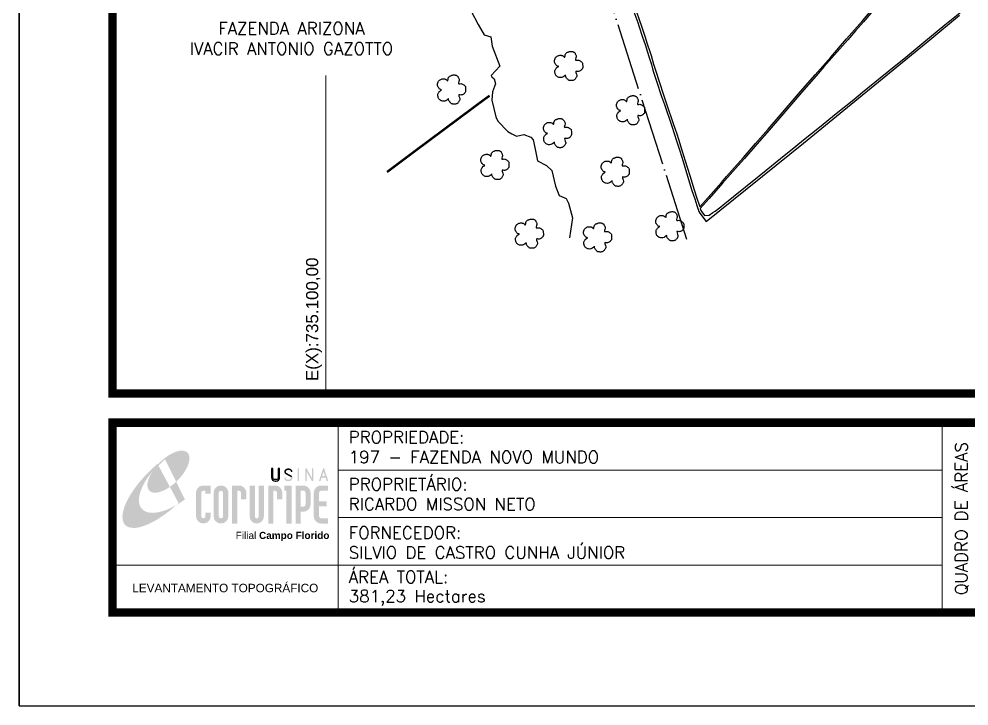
# Model space of a CAD drawing. Extents: x 734443 to 738643, y 7814514 to 7820454.
# Drawn here: x 734443 to 736477, y 7814514 to 7815985 of the extents above; entities that cross this region are included whole.
import ezdxf
from ezdxf.enums import TextEntityAlignment as Align

# ---------------------------------------------------------------- set-up
doc = ezdxf.new("R2010")
doc.units = 0
for name, pattern in [('CONTINUO', [0]), ('LIN0', [0]), ('TAPUME', [169.2, 144, -12.6, 0, -12.6])]:
    doc.linetypes.add(name, pattern=pattern)
for name, color, linetype in [('0114000197', 1, 'Continuous'), ('0114000197005', 5, 'Continuous'), ('0114000197006', 5, 'Continuous'), ('_SIMBOLO ARVORE', 118, 'Continuous'), ('CERCA', 7, 'CERCA_TopoEVN'), ("CURSO_D'ÁGUA", 174, 'Continuous'), ('MARGEM', 7, 'CONTINUO'), ('REDE_DE_LUZ', 6, 'CONTINUO'), ('TEXTO CONFRONTANTES', 7, 'Continuous'), ('TG', 7, 'Continuous')]:
    doc.layers.add(name, color=color, linetype=linetype)
doc.layers.add('MALHA', color=8, linetype='Continuous', lineweight=9)
doc.styles.add('ARIAL', font='arial.ttf')
doc.styles.add('Simplex', font='simplex.shx', dxfattribs={"height": 20})
doc.styles.get("Standard").update_dxf_attribs({"font": 'arial.ttf'})
doc.linetypes.add('CERCA_TopoEVN', pattern='A,0.5,-0.2,["X",Standard,S=0.1,R=0,X=-0.1,Y=-0.05],-0.2', length=0.9)

# ---------------------------------------------------------------- blocks, each defined once
blk = doc.blocks.new('A$C78F83FB3')
at = {"layer": 'MARGEM'}
h = blk.add_hatch(color=20, dxfattribs=at)
edge = h.paths.add_edge_path()
edge.add_ellipse((19.49, 23.77), major_axis=(-6.68, -6.67), ratio=0.469426, start_angle=292.7328, end_angle=601.2579)
edge.add_ellipse((22.83, 22.05), major_axis=(12.64, 11.29), ratio=0.457614, start_angle=79.9069, end_angle=107.9139)
edge = h.paths.add_edge_path()
edge.add_ellipse((18.28, 18.7), major_axis=(13.95, 13.59), ratio=0.386848, start_angle=63.9612, end_angle=264.5993)
edge.add_ellipse((22.83, 22.05), major_axis=(12.64, 11.29), ratio=0.457614, start_angle=107.9139, end_angle=245.1182, ccw=False)
edge.add_ellipse((19.49, 23.77), major_axis=(-6.68, -6.67), ratio=0.469426, start_angle=241.2579, end_angle=292.7328, ccw=False)
for color, points in [(20, [(15.46, 26.12), (14.17, 24.81), (14.06, 24.24), (14.39, 23.97), (14.67, 24.54), (19.47, 29.32), (18.48, 28.66), (17.31, 27.78)]), (7, [(58.42, 24.9), (57.9, 24.9), (57.9, 21.73, -0.414214), (57.15, 20.98), (56.84, 20.98, -0.414214), (56.09, 21.73), (56.09, 24.9), (55.57, 24.9), (55.57, 21.73, 0.414214), (56.84, 20.46), (57.15, 20.46, 0.414214), (58.42, 21.73)]), (7, [(61.7, 24.9), (61.23, 24.9, 0.396318), (60.04, 23.78), (60.04, 23.72, 0.151912), (60.39, 22.97), (60.46, 22.92), (62.18, 22), (62.85, 21.83, 0.12407), (62.51, 22.42), (60.75, 23.36, -0.13192), (60.56, 23.77, -0.385578), (61.23, 24.37), (61.7, 24.37, -0.414214), (62.37, 23.7), (62.89, 23.7, 0.414214)]), (7, [(62.37, 23.7), (62.89, 23.7, 0.414214), (61.7, 24.9), (61.23, 24.9, 0.396318), (60.04, 23.78), (60.04, 23.72, 0.151912), (60.39, 22.97), (60.46, 22.92), (62.18, 22), (62.18, 22, -0.131921), (62.37, 21.59, -0.385578), (61.7, 20.98), (61.23, 20.98, -0.414214), (60.56, 21.65), (60.04, 21.65, 0.414214), (61.23, 20.46), (61.7, 20.46, 0.402546), (62.89, 21.61, 0.165292), (62.51, 22.42), (60.75, 23.36, -0.13192), (60.56, 23.77, -0.385578), (61.23, 24.37), (61.7, 24.37, -0.414214)]), (7, [(30.97, 12.46), (29.13, 12.46), (29.13, 8.21, 1), (34.29, 8.21), (34.29, 9.41), (32.45, 9.41), (32.45, 8.21, -1), (30.97, 8.21)])]:
    blk.add_hatch(color=color, dxfattribs=at).paths.add_polyline_path(points)
h = blk.add_hatch(color=7, dxfattribs=at)
h.paths.add_polyline_path([(65.24, 24.9), (64.72, 24.9), (64.72, 20.46), (65.24, 20.46)])
h.paths.add_polyline_path([(67.38, 20.46), (67.9, 20.46), (67.9, 23.74), (69.74, 20.46), (70.23, 20.46), (70.23, 24.9), (69.71, 24.9), (69.71, 21.58), (67.85, 24.9), (67.38, 24.9)])
h.paths.add_polyline_path([(72.17, 20.46), (72.72, 20.46), (73.14, 21.73), (74.49, 21.73), (74.9, 20.46), (75.45, 20.46), (74, 24.9), (73.62, 24.9)])
h.paths.add_polyline_path([(73.81, 23.8), (74.32, 22.25), (73.31, 22.25)], flags=16)
h = blk.add_hatch(color=7, dxfattribs=at)
h.paths.add_polyline_path([(31.71, 18.93, 0.414214), (29.13, 16.35), (29.13, 12.46), (30.97, 12.46), (30.97, 16.35, -0.414214), (31.71, 17.09), (32.45, 17.09), (32.45, 16.02), (34.29, 16.02), (34.29, 18.93)])
h.paths.add_polyline_path([(44.15, 17.09, -0.414214), (44.89, 16.35), (44.89, 14.1), (46.72, 14.1), (46.72, 16.17, 0.433937), (44.15, 18.93), (41.77, 18.93), (41.77, 12.46), (43.61, 12.46), (43.61, 17.09)])
h.paths.add_polyline_path([(43.61, 12.46), (41.77, 12.46), (41.77, 5.62), (43.61, 5.62)])
h.paths.add_polyline_path([(47.92, 12.46), (49.75, 12.46), (49.75, 18.93), (47.92, 18.93)])
h.paths.add_polyline_path([(52.91, 18.93), (51.08, 18.93), (51.08, 12.46), (52.91, 12.46)])
h.paths.add_polyline_path([(51.08, 8.12, -1), (49.75, 8.12), (49.75, 12.46), (47.92, 12.46), (47.92, 8.12, 1), (52.91, 8.12), (52.91, 12.46), (51.08, 12.46)])
h.paths.add_polyline_path([(54.41, 12.46), (56.25, 12.46), (56.25, 17.09), (56.79, 17.09, -0.414214), (57.53, 16.35), (57.53, 14.1), (59.36, 14.1), (59.36, 16.17, 0.433937), (56.79, 18.93), (54.41, 18.93)])
h.paths.add_polyline_path([(56.25, 12.46), (54.41, 12.46), (54.41, 5.62), (56.25, 5.62)])
h.paths.add_polyline_path([(60.73, 12.46), (62.58, 12.46), (62.58, 18.93), (60.02, 18.93), (60.02, 17.08), (60.73, 17.08)])
h.paths.add_polyline_path([(62.58, 12.46), (60.73, 12.46), (60.73, 5.62), (62.58, 5.62)])
h.paths.add_polyline_path([(64.06, 12.46), (65.82, 12.46), (65.82, 17.17), (66.66, 17.17, -0.450417), (67.48, 16.25), (67.48, 12.46), (69.24, 12.46, 0.002307), (69.24, 12.48, 0.005282), (69.23, 12.54, -0.000938), (69.23, 12.53), (69.23, 16.17, 0.433937), (66.66, 18.93), (64.06, 18.93)])
h.paths.add_polyline_path([(64.06, 5.62), (65.82, 5.62), (65.82, 9.77), (66.66, 9.77, 0.426056), (69.24, 12.46), (67.48, 12.46), (67.48, 12.45, -0.450417), (66.66, 11.53), (65.82, 11.53), (65.82, 12.46), (64.06, 12.46)])
h.paths.add_polyline_path([(70.37, 12.46), (74.87, 12.46), (74.87, 13.44), (72.21, 13.44), (72.21, 16.35, -0.414214), (72.95, 17.09), (75.38, 17.09), (75.38, 18.93), (72.95, 18.93, 0.414214), (70.37, 16.35)])
h.paths.add_polyline_path([(72.21, 11.62), (74.87, 11.62), (74.87, 12.46), (70.37, 12.46), (70.37, 8.21, 0.414214), (72.95, 5.62), (75.38, 5.62), (75.38, 7.47), (72.95, 7.47, -0.414214), (72.21, 8.21)])
h = blk.add_hatch(color=7, dxfattribs=at)
h.paths.add_polyline_path([(35.29, 16.35), (35.29, 8.21, 1), (40.46, 8.21, 0.016978), (40.45, 8.38), (40.45, 16.17, 0.433937), (37.88, 18.93), (37.87, 18.93, 0.41391)])
h.paths.add_polyline_path([(38.62, 16.35), (38.62, 8.21, -1), (37.13, 8.21), (37.13, 16.35, -1)], flags=16)
at = {"layer": 'MARGEM', "color": 7}
blk.add_lwpolyline([(58.42, 24.9), (57.9, 24.9), (57.9, 21.73, -0.414214), (57.15, 20.98), (56.84, 20.98, -0.414214), (56.09, 21.73), (56.09, 24.9), (55.57, 24.9), (55.57, 21.73, 0.414214), (56.84, 20.46), (57.15, 20.46, 0.414214), (58.42, 21.73), (58.42, 24.9)], format="xyb", close=True, dxfattribs=at)
at = {"layer": 'MARGEM', "color": 252, "insert": (43.05, 2.72), "char_height": 2.5, "width": 33.0271, "attachment_point": 1, "style": 'ARIAL'}
blk.add_mtext('Filial {\\fArial|b1|i0|c0|p34;Campo Florido}', dxfattribs=at)
blk = doc.blocks.new('CDCDC')
at = {"layer": 'TG', "color": 94, "linetype": 'CONTINUO'}
blk.add_polyline3d([(738041.3, 7816456.9, 0), (738039.9, 7816455.5, 0), (738038, 7816453.9, 0), (738035.9, 7816452.4, 0), (738033.6, 7816451.7, 0), (738031.3, 7816451.5, 0), (738029.1, 7816451.6, 0), (738027.2, 7816452, 0), (738025.6, 7816452.6, 0), (738024.2, 7816453.5, 0), (738022.8, 7816454.5, 0), (738021.7, 7816455.7, 0), (738020.7, 7816456.9, 0), (738020, 7816458.1, 0), (738019.6, 7816459.4, 0), (738019.3, 7816460.8, 0), (738018.9, 7816462.7, 0), (738018.8, 7816464.7, 0), (738018.9, 7816466.6, 0), (738019.3, 7816468, 0), (738020, 7816469.2, 0), (738020.7, 7816470.2, 0), (738021.3, 7816471.2, 0), (738021.9, 7816472.1, 0), (738022.7, 7816472.9, 0), (738024.2, 7816473.9, 0), (738025.7, 7816474.8, 0), (738026.7, 7816475.6, 0), (738026.2, 7816475.9, 0), (738025.3, 7816476.2, 0), (738024.2, 7816476.4, 0), (738023.3, 7816476.9, 0), (738022.5, 7816477.6, 0), (738021.7, 7816478.5, 0), (738020.6, 7816479.8, 0), (738019.6, 7816481.4, 0), (738018.7, 7816483.1, 0), (738018.3, 7816484.8, 0), (738018.1, 7816486.7, 0), (738018.2, 7816488.6, 0), (738018.8, 7816490.6, 0), (738019.5, 7816492.6, 0), (738020.3, 7816494.3, 0), (738021, 7816495.2, 0), (738021.7, 7816495.8, 0), (738022.5, 7816496.3, 0), (738023.8, 7816497.2, 0), (738025.1, 7816498.1, 0), (738026.6, 7816498.8, 0), (738028, 7816499.1, 0), (738029.5, 7816499.3, 0), (738030.8, 7816499.3, 0), (738032, 7816499.3, 0), (738033.2, 7816499.1, 0), (738034.2, 7816498.9, 0), (738035.1, 7816498.6, 0), (738036, 7816498.2, 0), (738036.9, 7816497.6, 0), (738038, 7816496.5, 0), (738039, 7816495.5, 0), (738039.8, 7816495, 0), (738040.3, 7816496.3, 0), (738040.5, 7816498.1, 0), (738040.7, 7816500, 0), (738040.9, 7816500.8, 0), (738041.1, 7816501.4, 0), (738041.5, 7816502, 0), (738042, 7816503, 0), (738042.8, 7816503.9, 0), (738043.6, 7816504.8, 0), (738044.7, 7816505.3, 0), (738045.8, 7816505.7, 0), (738046.9, 7816506, 0), (738048, 7816506.5, 0), (738049, 7816507, 0), (738050.1, 7816507.4, 0), (738051.3, 7816507.6, 0), (738052.5, 7816507.7, 0), (738053.7, 7816507.7, 0), (738054.9, 7816507.7, 0), (738056, 7816507.5, 0), (738057.1, 7816507.2, 0), (738058.1, 7816506.9, 0), (738059, 7816506.4, 0), (738059.8, 7816505.8, 0), (738060.6, 7816505.2, 0), (738061.3, 7816504.4, 0), (738061.9, 7816503.6, 0), (738062.5, 7816502.5, 0), (738063.2, 7816501.3, 0), (738063.7, 7816500, 0), (738064.1, 7816498.9, 0), (738064.3, 7816497.6, 0), (738064.4, 7816496.1, 0), (738063.7, 7816493.6, 0), (738063, 7816491.1, 0), (738062.7, 7816489.1, 0), (738064, 7816488.7, 0), (738065.8, 7816488.9, 0), (738067.7, 7816489.2, 0), (738069.1, 7816489, 0), (738070.4, 7816488.7, 0), (738071.7, 7816488.2, 0), (738073.1, 7816487.3, 0), (738074.4, 7816486.2, 0), (738075.6, 7816485.2, 0), (738076.4, 7816484.7, 0), (738077.2, 7816484, 0), (738077.7, 7816482.7, 0), (738078.1, 7816479.7, 0), (738078.3, 7816476.3, 0), (738078.3, 7816473.1, 0), (738077.7, 7816471.2, 0), (738076.9, 7816469.8, 0), (738075.9, 7816468.8, 0), (738075, 7816467.6, 0), (738073.9, 7816466.7, 0), (738072.7, 7816465.9, 0), (738071.2, 7816465.3, 0), (738069.5, 7816464.8, 0), (738067.8, 7816464.6, 0), (738066, 7816465, 0), (738064.5, 7816465.3, 0), (738063.5, 7816464.9, 0), (738064, 7816462.3, 0), (738064.9, 7816459.1, 0), (738065.8, 7816455.9, 0), (738065.7, 7816454.3, 0), (738065.3, 7816453.1, 0), (738064.7, 7816452.1, 0), (738063.9, 7816450.8, 0), (738063.1, 7816449.5, 0), (738062.1, 7816448.4, 0), (738061.2, 7816447.5, 0), (738060.3, 7816446.7, 0), (738059.2, 7816446.1, 0), (738057.9, 7816445.6, 0), (738056.6, 7816445.3, 0), (738055.2, 7816445.1, 0), (738053.8, 7816445.1, 0), (738052.4, 7816445.2, 0), (738051.1, 7816445.4, 0), (738050.1, 7816445.5, 0), (738049.1, 7816445.7, 0), (738048.1, 7816446.2, 0), (738046.9, 7816447.2, 0), (738045.7, 7816448.4, 0), (738044.6, 7816449.6, 0), (738043.7, 7816450.6, 0), (738042.9, 7816451.6, 0), (738042.2, 7816452.7, 0), (738041.9, 7816454.4, 0), (738041.7, 7816456, 0), (738041.5, 7816457.4, 0)], dxfattribs=at)

msp = doc.modelspace()

# ---------------------------------------------------------------- linework, layer by layer
at = {"layer": '0114000197', "linetype": 'Continuous', "flags": 128}
msp.add_lwpolyline([(735760, 7816000.8), (735768.2, 7815978), (735770.7, 7815970.4), (735778.6, 7815946.6), (735783.8, 7815930.5), (735788.9, 7815914.1), (735791.9, 7815905.2), (735797.2, 7815887.4), (735799.7, 7815878.4), (735802.4, 7815869.4), (735808.4, 7815852), (735819.3, 7815819.5), (735825.1, 7815802.2), (735840.2, 7815757.8), (735846.8, 7815738), (735850.5, 7815726.3), (735857.9, 7815703), (735861.5, 7815691.4), (735865, 7815680.3), (735874.5, 7815648.8), (735884.1, 7815618.2), (735890, 7815600), (735894.7, 7815585.6), (735897.4, 7815577.7), (735898.4, 7815574.7), (735899, 7815573.1), (735901.3, 7815569.3), (735914.9, 7815551.8), (736122.7, 7815719.1), (736393.4, 7815940.3), (736457, 7815993.6)], dxfattribs=at)
at = {"layer": '0114000197005', "linetype": 'CONTINUO'}
msp.add_lwpolyline([(735764.7, 7816002.6), (735772.9, 7815979.6), (735775.4, 7815972), (735783.4, 7815948.2), (735788.6, 7815932), (735793.7, 7815915.7), (735796.6, 7815906.7), (735802, 7815888.8), (735804.5, 7815879.8), (735807.2, 7815871), (735813.2, 7815853.6), (735824.1, 7815821), (735829.9, 7815803.8), (735844.9, 7815759.4), (735851.5, 7815739.5), (735855.3, 7815727.8), (735862.7, 7815704.5), (735866.3, 7815692.9), (735869.8, 7815681.7), (735879.3, 7815650.2), (735888.8, 7815619.7), (735894.7, 7815601.5), (735899.4, 7815587.2), (735900.9, 7815582.9), (735900.9, 7815582.9), (735918.7, 7815602.8), (735947.4, 7815635.4), (735958.2, 7815647.7), (735981.1, 7815673.6), (735994.2, 7815688.7), (736020.4, 7815718.9), (736047.2, 7815749.3), (736073.6, 7815779.9), (736116.7, 7815829.6), (736148.2, 7815865.7), (736164.5, 7815884.4), (736181.4, 7815903.7), (736215.2, 7815942.6), (736232.1, 7815962.1), (736248.9, 7815981.4), (736265.7, 7816000.4)], dxfattribs=at)
at = {"layer": '0114000197006', "linetype": 'CONTINUO'}
msp.add_lwpolyline([(736267.9, 7815998.4), (736251.2, 7815979.4), (736234.4, 7815960.1), (736217.5, 7815940.6), (736183.7, 7815901.8), (736166.8, 7815882.5), (736150.4, 7815863.8), (736118.9, 7815827.6), (736075.9, 7815777.9), (736049.5, 7815747.4), (736022.7, 7815717), (735996.4, 7815686.7), (735983.4, 7815671.7), (735960.5, 7815645.7), (735949.7, 7815633.4), (735921, 7815600.9), (735902, 7815579.6), (735902, 7815579.6), (735903.5, 7815575.2), (735905.4, 7815572.2), (735911.3, 7815564.6), (735920.8, 7815565.3), (735929, 7815570.6), (735933.6, 7815573.7), (735945.9, 7815583.4), (735951, 7815587.6), (735961.6, 7815596), (735973.2, 7815605.4), (735998.7, 7815626), (736027.8, 7815649.3), (736042.8, 7815661.4), (736073.7, 7815686.2), (736106.2, 7815712.9), (736122.9, 7815726.3), (736157, 7815753.6), (736192.9, 7815782.8), (736230.5, 7815813), (736249.5, 7815828.3), (736286.9, 7815859.4), (736305.4, 7815874.4), (736341.7, 7815903.6), (736376.2, 7815932), (736393, 7815945.7), (736425.7, 7815972.4), (736461, 7816001.4)], dxfattribs=at)
at = {"layer": 'CERCA', "color": 54, "ltscale": 200, "const_width": 5}
msp.add_lwpolyline([(735450.9, 7815820.9), (735439.6, 7815812.9), (735279.3, 7815693.6), (735231.4, 7815657.6)], dxfattribs=at)
at = {"layer": "CURSO_D'ÁGUA", "color": 174, "linetype": 'CONTINUO'}
msp.add_lwpolyline([(735411.5, 7816002), (735426.3, 7815973.7), (735439.4, 7815951.3), (735453.6, 7815947.1), (735456.7, 7815927), (735473, 7815884.4), (735454.5, 7815864.2), (735456, 7815861.2), (735460.4, 7815856.9), (735463.9, 7815846.1), (735457.5, 7815829.1), (735455.8, 7815811.1), (735464.1, 7815775.5), (735468.5, 7815766.6), (735489.7, 7815744.6), (735498.8, 7815739.2), (735508.5, 7815734.2), (735523.9, 7815737.7), (735539, 7815732.4), (735544.5, 7815726.3), (735547.9, 7815710.1), (735553.2, 7815681.3), (735573.1, 7815671.6), (735584, 7815661), (735592.3, 7815627.4), (735600.2, 7815607.2), (735614.7, 7815600.9), (735619.9, 7815590.8), (735628.3, 7815559.2), (735622.1, 7815516.5)], dxfattribs=at)
at = {"layer": 'MALHA', "linetype": 'Continuous', "flags": 128}
msp.add_lwpolyline([(735100, 7815183.3), (735100, 7815864.4)], dxfattribs=at)
at = {"layer": 'MARGEM', "color": 174, "linetype": 'LIN0'}
msp.add_line((734443.5, 7814514.5), (734443.5, 7820454.5), dxfattribs=at)
at = {"layer": 'MARGEM', "color": 174, "linetype": 'LIN0', "flags": 128}
msp.add_lwpolyline([(738643.5, 7814514.5), (738643.5, 7820454.5), (734443.5, 7820454.5), (734443.5, 7814514.5)], close=True, dxfattribs=at)
at = {"layer": 'MARGEM', "color": 174, "linetype": 'LIN0', "const_width": 18.2, "flags": 128}
for points in [[(738443.5, 7815183.3), (738443.5, 7820254.5), (734643.5, 7820254.5), (734643.5, 7815183.3)], [(734643.5, 7815121.1), (738443.5, 7815121.1), (738443.5, 7814714.5), (734643.5, 7814714.5)]]:
    msp.add_lwpolyline(points, close=True, dxfattribs=at)
at = {"layer": 'MARGEM', "color": 174, "linetype": 'LIN0', "flags": 128}
for points, const_width in [([(735126.7, 7815121.1), (735126.7, 7814714.5)], 2.02), ([(735126.7, 7815121.1), (735126.7, 7814718.2)], 2), ([(736419.7, 7815121.1), (736419.7, 7814719.5)], 2.02), ([(735126.7, 7815019.4), (736419.7, 7815019.4)], 2.02), ([(735126.7, 7814917.8), (736419.7, 7814917.8)], 2.02), ([(734643.5, 7814816.1), (736419.7, 7814816.1)], 2.02)]:
    msp.add_lwpolyline(points, dxfattribs=dict(at, const_width=const_width))
at = {"layer": 'REDE_DE_LUZ', "linetype": 'TAPUME', "flags": 128}
msp.add_lwpolyline([(735873.4, 7815513), (735584.4, 7816413.2), (735532.7, 7816612.6), (735355.8, 7817154.4)], dxfattribs=at)

# ---------------------------------------------------------------- block references
at = {"layer": '_SIMBOLO ARVORE', "linetype": 'Continuous'}
for p in [(-2428.1, -591.9), (-2678.6, -642.3), (-2295.4, -686.6), (-2451.9, -735.5), (-2585.9, -803.7), (-2328.3, -818.2), (-2211.6, -934.9), (-2512.3, -950.8), (-2366.1, -958.8)]:
    msp.add_blockref('CDCDC', p, dxfattribs=at)
at = {"layer": 'MARGEM', "linetype": 'ByBlock', "xscale": 6.116010859387615, "yscale": 6.116010859387615, "zscale": 6.116010859387615}
msp.add_blockref('A$C78F83FB3', (734644.2, 7814870.7), dxfattribs=at)

# ---------------------------------------------------------------- texts
at = {"layer": 'MALHA'}
msp.add_text('E(X):735.100,00', height=26, rotation=90, dxfattribs=at).set_placement((735091.8, 7815210), align=Align.BOTTOM_LEFT)
at = {"layer": 'MARGEM', "color": 7, "linetype": 'Continuous', "lineweight": 9, "style": 'Simplex'}
for s, p in [('PROPRIEDADE:', (735149.5, 7815102.8)), ('PROPRIETÁRIO:', (735149.5, 7815002.1)), ('FORNECEDOR:', (735149.5, 7814898.4)), ('ÁREA TOTAL:', (735149.5, 7814803.7))]:
    msp.add_text(s, height=26, dxfattribs=at).set_placement(p, align=Align.TOP_LEFT)
at = {"layer": 'MARGEM', "color": 7, "linetype": 'Continuous', "style": 'Simplex'}
msp.add_text('QUADRO DE ÁREAS', height=26, rotation=90, dxfattribs=at).set_placement((736460.8, 7814915.9), align=Align.MIDDLE_CENTER)
for s, p in [('197 - FAZENDA NOVO MUNDO', (735149.5, 7815060.4)), ('RICARDO MISSON NETO', (735149.5, 7814959.7)), ('SILVIO DE CASTRO CUNHA JÚNIOR', (735149.5, 7814856)), ('381,23 Hectares', (735149.5, 7814762.7))]:
    msp.add_text(s, height=26, dxfattribs=at).set_placement(p, align=Align.TOP_LEFT)
at = {"layer": 'MARGEM', "color": 7, "linetype": 'ByBlock'}
msp.add_text('LEVANTAMENTO TOPOGRÁFICO', height=18, dxfattribs=at).set_placement((734885.1, 7814767.1), align=Align.MIDDLE_CENTER)
at = {"layer": 'TEXTO CONFRONTANTES', "linetype": 'Continuous', "insert": (735026.7, 7815943.4), "char_height": 26, "width": 754.434, "attachment_point": 5, "style": 'Simplex'}
msp.add_mtext('FAZENDA ARIZONA \\PIVACIR ANTONIO GAZOTTO', dxfattribs=at)

doc.saveas('drawing.dxf')
